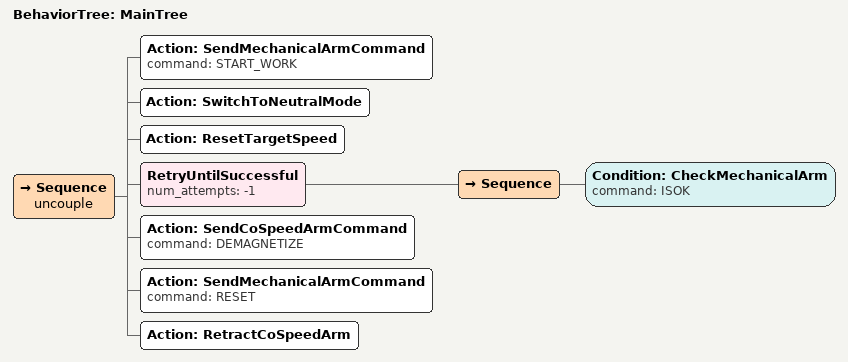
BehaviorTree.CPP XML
<root BTCPP_format="4">
  <BehaviorTree ID="MainTree">
    <Sequence name="uncouple">
      <Action ID="SendMechanicalArmCommand" command="START_WORK"/>
      <Action ID="SwitchToNeutralMode"/>
      <Action ID="ResetTargetSpeed"/>
      <RetryUntilSuccessful num_attempts="-1">
        <Sequence>
          <Condition ID="CheckMechanicalArm" command="ISOK"/>
        </Sequence>
      </RetryUntilSuccessful>
      <Action ID="SendCoSpeedArmCommand" command="DEMAGNETIZE"/>
      <Action ID="SendMechanicalArmCommand" command="RESET"/>
      <Action ID="RetractCoSpeedArm"/>
    </Sequence>
  </BehaviorTree>

  <!-- ================================================================
       S11: 共速臂复位 + 任务分发 (动态模式)
       ================================================================ -->
</root>
